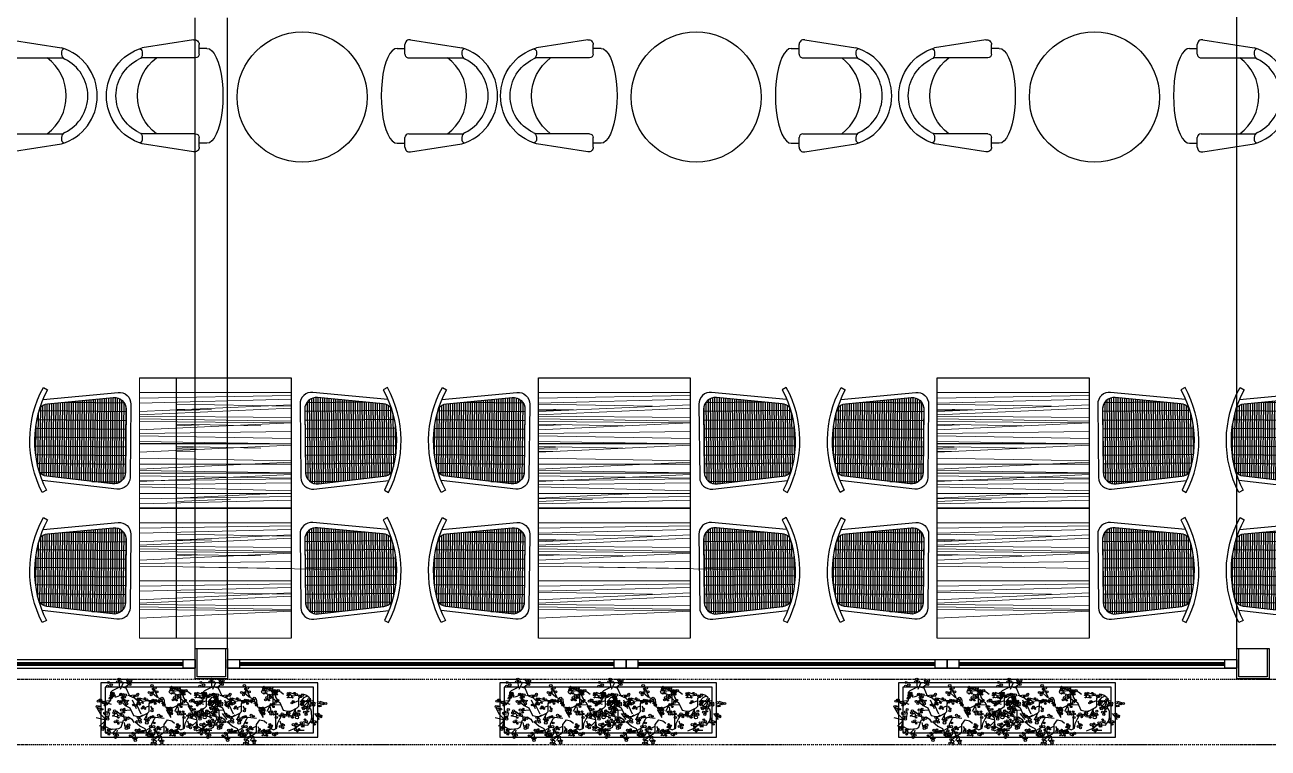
# Model space of a CAD drawing. Header units: millimetres. Extents: x 6517 to 10548, y -1828 to 1073.
# Drawn here: x 7772 to 8345, y -823 to -490 of the extents above; entities that cross this region are included whole.
import ezdxf

# ---------------------------------------------------------------- set-up
doc = ezdxf.new("R2010")
doc.units = ezdxf.units.MM
doc.linetypes.add('BORDER', pattern=[1.75, 0.5, -0.25, 0.5, -0.25, 0, -0.25])
doc.layers.add('AHŞAP İNCE', color=7, linetype='Continuous', lineweight=9, true_color=0x433223)
for name, color, linetype in [('bougainvil', 7, 'Continuous'), ('Fitout_Tip_kesit$0$A_elev 5', 46, 'Continuous'), ('MASA-TR', 165, 'Continuous'), ('S-HOLE', 136, 'Continuous'), ('TEF', 6, 'Continuous')]:
    doc.layers.add(name, color=color, linetype=linetype)
doc.layers.add('TEFRIS', color=9, linetype='Continuous', lineweight=0)
doc.layers.add('TEFRIŞ', color=34, linetype='Continuous', lineweight=20)

# ---------------------------------------------------------------- blocks, each defined once
blk = doc.blocks.new('*X23')
at = {"color": 0}
for p, q in [((20392.29, 15946.88), (20425.21, 15946.88)), ((20392.5, 15921.75), (20392.5, 15947.02)), ((20394.46, 15947.81), (20423.03, 15947.81)), ((20396.25, 15910.63), (20396.25, 15947.88)), ((20400, 15909.73), (20400, 15947.88)), ((20403.75, 15909.16), (20403.75, 15947.88)), ((20407.5, 15908.9), (20407.5, 15947.88)), ((20411.25, 15908.95), (20411.25, 15947.88)), ((20415, 15909.31), (20415, 15947.88)), ((20418.75, 15910), (20418.75, 15947.88)), ((20422.5, 15911.09), (20422.5, 15947.87)), ((20390.31, 15943.12), (20427.19, 15943.12)), ((20390.35, 15942.19), (20427.15, 15942.19)), ((20390.44, 15944.06), (20427.05, 15944.06)), ((20390.45, 15941.25), (20427.05, 15941.25)), ((20390.77, 15945), (20426.72, 15945)), ((20391.34, 15945.94), (20426.15, 15945.94)), ((20426.25, 15933.65), (20426.25, 15945.81)), ((20390.55, 15940.31), (20426.95, 15940.31)), ((20390.64, 15939.38), (20426.85, 15939.38)), ((20390.74, 15938.44), (20426.75, 15938.44)), ((20390.84, 15937.5), (20426.66, 15937.5)), ((20390.94, 15936.56), (20426.56, 15936.56)), ((20391.04, 15935.62), (20426.46, 15935.62)), ((20391.14, 15934.69), (20426.36, 15934.69)), ((20391.24, 15933.75), (20426.26, 15933.75)), ((20391.34, 15932.81), (20426.16, 15932.81)), ((20391.43, 15931.88), (20426.06, 15931.88)), ((20391.53, 15930.94), (20425.96, 15930.94)), ((20391.63, 15930), (20425.87, 15930)), ((20391.73, 15929.06), (20425.77, 15929.06)), ((20391.83, 15928.12), (20425.67, 15928.12)), ((20391.93, 15927.19), (20425.57, 15927.19)), ((20392.03, 15926.25), (20425.47, 15926.25)), ((20392.12, 15925.31), (20425.37, 15925.31)), ((20392.22, 15924.38), (20425.27, 15924.38)), ((20392.32, 15923.44), (20425.18, 15923.44)), ((20392.42, 15922.5), (20425.08, 15922.5)), ((20392.52, 15921.56), (20424.98, 15921.56)), ((20392.62, 15920.62), (20424.88, 15920.62)), ((20392.72, 15919.69), (20424.78, 15919.69)), ((20392.82, 15918.75), (20424.68, 15918.75)), ((20392.91, 15917.81), (20424.58, 15917.81)), ((20393.01, 15916.88), (20424.48, 15916.88)), ((20393.11, 15915.94), (20424.39, 15915.94)), ((20393.21, 15915), (20424.29, 15915)), ((20393.32, 15914.06), (20424.18, 15914.06)), ((20393.57, 15913.12), (20423.93, 15913.12)), ((20394.04, 15912.19), (20423.46, 15912.19)), ((20394.82, 15911.25), (20422.68, 15911.25)), ((20397.43, 15910.31), (20420.07, 15910.31)), ((20402.08, 15909.38), (20415.42, 15909.38))]:
    blk.add_line(p, q, dxfattribs=at)
blk = doc.blocks.new('CHAI1A')
for points in [[(-17.2, -101.45), (-20.57, -69.45, -0.445276), (-15.6, -63.93), (15.73, -63.93, -0.445276), (20.71, -69.45), (17.34, -101.45, -0.003866), (17.33, -101.53)], [(-15.4, -99.45), (-18.35, -71.45, -0.445276), (-13.38, -65.93), (13.51, -65.93, -0.445276), (18.49, -71.45), (15.54, -99.45, -0.201793), (13.67, -102.85)], [(-13.53, -102.85, -0.201793), (-15.4, -99.45)], [(-17.2, -101.53, -0.003866), (-17.2, -101.45)]]:
    blk.add_lwpolyline(points, format="xyb")
at = {"elevation": 91}
blk.add_lwpolyline([(-21.39, -99.55, 0.250487), (21.53, -99.55), (22.47, -101.32, -0.250487), (-22.34, -101.32)], format="xyb", close=True, dxfattribs=at)
at = {"layer": 'MASA-TR'}
blk.add_blockref('*X23', (-20408.68, -16013.81), dxfattribs=at)
blk = doc.blocks.new('BAR-TABU')
at = {"layer": 'TEF', "rotation": 89.26744087798987}
blk.add_blockref('CHAI1A', (-58.69, -27.54), dxfattribs=at)
blk = doc.blocks.new('begonvil')
at = {"layer": 'bougainvil', "color": 106}
blk.add_line((14904.5, 22014.6), (14905.3, 22030.4), dxfattribs=at)
for points in [[(14861.7, 22042.4), (14856.7, 22047.4), (14852.1, 22049.9), (14849, 22057.8), (14844.3, 22059.1), (14840.8, 22058.8), (14834.7, 22056.1), (14832.9, 22054.5), (14832.5, 22046.8), (14828.7, 22042.3), (14824.7, 22043.7), (14821.9, 22046.2)], [(14843, 22057.4), (14846.9, 22064.3)], [(14880.4, 22047.3), (14876.8, 22056.3)], [(14901.1, 22053.3), (14893.5, 22056.5)], [(14826.5, 22045.5), (14832.8, 22042.8)], [(14842.1, 22045.4), (14847.1, 22040.5), (14851.7, 22037.9), (14854.8, 22030.1), (14859.5, 22028.7), (14863, 22029.1), (14869.1, 22031.7), (14870.9, 22033.4), (14871.3, 22041), (14875.1, 22045.5), (14879.1, 22044.1), (14881.9, 22041.6)], [(14848.3, 22040.3), (14844.6, 22049.3)], [(14850.1, 22050.5), (14858.3, 22050.7)], [(14854.4, 22046), (14858, 22036.9)], [(14868.5, 22044.7), (14862.2, 22047.3)], [(14874.3, 22052.5), (14879.3, 22047.5), (14883.9, 22044.9), (14887, 22037.1), (14891.7, 22035.7), (14895.2, 22036.1), (14901.2, 22038.7), (14903.1, 22040.4), (14903.5, 22048), (14907.2, 22052.6), (14911.3, 22051.2), (14914.1, 22048.7)], [(14884.7, 22042.8), (14876.4, 22042.6)], [(14900.1, 22047.9), (14905.1, 22042.9), (14909.7, 22040.3), (14912.8, 22032.5), (14917.5, 22031.1), (14921, 22031.5), (14927, 22034.1), (14928.9, 22035.8), (14929.3, 22043.4), (14933.1, 22047.9), (14937.1, 22046.5), (14939.9, 22044)], [(14907.7, 22042.5), (14903.3, 22053.3)], [(14917.4, 22011.4), (14924.1, 22013.8), (14928.4, 22016.8), (14936.8, 22016.2), (14940, 22019.9), (14941.2, 22023.2), (14941.4, 22029.8), (14940.7, 22032.1), (14934, 22035.8), (14931.6, 22041.1), (14934.6, 22044.2), (14938, 22045.7)], [(14926.5, 22047.1), (14920.2, 22049.8)], [(14825.1, 22027.1), (14817.3, 22029.6)], [(14818.4, 22039.7), (14821.6, 22033.3), (14825.1, 22029.4), (14825.5, 22021), (14829.5, 22018.2), (14832.9, 22017.4), (14839.5, 22017.9), (14841.8, 22018.9), (14844.6, 22026), (14849.6, 22029), (14853, 22026.4), (14854.9, 22023.1)], [(14848.1, 22028.4), (14838.4, 22031)], [(14852.5, 22035.7), (14844.3, 22035.5)], [(14869.1, 22031.8), (14865.3, 22024.9)], [(14892.5, 22026), (14888.3, 22034.5)], [(14899.5, 22037.6), (14896.2, 22031.9)], [(14910.5, 22038.1), (14902.3, 22038)], [(14925.3, 22032.9), (14922.1, 22027.2)], [(14937, 22035.5), (14936.4, 22027)], [(14938, 22037.3), (14943.7, 22037.5)], [(14837.4, 22017.4), (14832.5, 22013)], [(14855.9, 22024.1), (14861, 22019.1), (14865.6, 22016.5), (14868.7, 22008.7), (14873.4, 22007.3), (14876.9, 22007.7), (14882.9, 22010.3), (14884.7, 22012), (14885.1, 22019.6), (14888.9, 22024.1), (14893, 22022.8), (14895.8, 22020.3)], [(14856.1, 22015), (14859.5, 22013.6), (14864.2, 22013.4), (14872.1, 22017.1), (14872.8, 22020.6), (14876.1, 22026.3), (14877.3, 22027.4)], [(14877.3, 22027.4), (14885.5, 22025.8)], [(14896.2, 22016.4), (14901.9, 22013.2), (14905.5, 22014.8), (14906.3, 22019.4), (14908.9, 22024), (14910.8, 22026.9), (14914.4, 22028.4), (14918.5, 22027), (14921.4, 22026.3)], [(14909, 22021.8), (14910.5, 22015.8)], [(14931.8, 22016.9), (14923.6, 22016.7)], [(14837.5, 22016.1), (14836.1, 22010.9)], [(14866.4, 22014.3), (14858.1, 22014.2)], [(14880.1, 22005.1), (14875.8, 22015.9)], [(14881.2, 22009.2), (14877.9, 22003.4)], [(14932.8, 22010.9), (14923, 22011.4)]]:
    blk.add_lwpolyline(points, dxfattribs=at)
at = {"layer": 'bougainvil', "color": 232}
for points in [[(14842.5, 22058.9), (14842.1, 22065.2)], [(14848.2, 22059.2), (14852.6, 22062.5)], [(14821.2, 22045.7), (14831.2, 22046.4)], [(14837.9, 22049.1), (14835.8, 22053.4)], [(14873.8, 22044.4), (14863.8, 22043.7)], [(14884.9, 22043.7), (14881.3, 22042.1)], [(14886.2, 22045.4), (14886.5, 22040.1)], [(14907.4, 22053), (14895.4, 22052.2)], [(14903.7, 22046.2), (14895.7, 22043.1)], [(14905.8, 22046.1), (14908.4, 22041.1)], [(14931.8, 22046.8), (14921.8, 22046.2)], [(14940.6, 22043.3), (14936.8, 22034)], [(14862.7, 22031), (14859, 22040)], [(14864, 22030), (14859.6, 22026.7)], [(14870.7, 22038.8), (14864.1, 22036.2)], [(14872.5, 22038.7), (14874.6, 22034.5)], [(14892, 22027.8), (14891.3, 22036.7)], [(14895.2, 22036.1), (14891.5, 22033.4)], [(14921, 22031.5), (14917.3, 22028.7)], [(14928.7, 22041.2), (14922.1, 22038.6)], [(14925, 22032.4), (14925.4, 22026)], [(14939.8, 22040.7), (14933.6, 22035.2)], [(14950.2, 22039.7), (14955.1, 22037.7)], [(14951.2, 22037.8), (14951, 22033.9)], [(14825.2, 22025.5), (14820.2, 22021.2)], [(14825.2, 22024.2), (14823.8, 22019.1)], [(14832.9, 22017.4), (14828.6, 22016)], [(14843.3, 22024.1), (14836.2, 22023.8)], [(14845, 22023.4), (14845.6, 22018.7)], [(14876.1, 22026.9), (14871.4, 22026.5)], [(14884.5, 22017.4), (14877.9, 22014.8)], [(14886.3, 22017.3), (14888.4, 22013.1)], [(14931.9, 22020.2), (14936.8, 22018.2)], [(14932.9, 22018.3), (14932.7, 22014.4)], [(14854, 22009.8), (14850.4, 22008.2)], [(14857.8, 22013.7), (14854.1, 22010.4)], [(14855.3, 22011.5), (14855.6, 22006.2)], [(14870.8, 22015.4), (14867, 22010.3)], [(14869, 22012.3), (14871.7, 22008.7)], [(14877.9, 22007.2), (14873.5, 22003.9)], [(14881.6, 22007.9), (14881.9, 22002.6)], [(14899.6, 22013.9), (14892.4, 22012.5)], [(14904.3, 22010), (14894.2, 22009.4)]]:
    blk.add_lwpolyline(points, dxfattribs=at)
at = {"layer": 'bougainvil', "color": 222}
for points in [[(14838.8, 22049.7), (14846.7, 22052.8)], [(14829, 22032.7), (14825.1, 22032.4)], [(14830.8, 22033.9), (14829.3, 22028.7)], [(14843.2, 22030.3), (14838.1, 22034.9)], [(14867.8, 22029.3), (14868.1, 22024)], [(14899.9, 22036.4), (14900.3, 22031.1)], [(14930.5, 22041.1), (14932.6, 22036.9)], [(14941.2, 22023.2), (14942.1, 22018.7)], [(14944.2, 22027.5), (14948.7, 22021.1)], [(14945.7, 22027.4), (14951.7, 22025)]]:
    blk.add_lwpolyline(points, dxfattribs=at)
at = {"layer": 'bougainvil', "color": 7}
blk.add_lwpolyline([(14899, 22010.3), (14892.7, 22013)], dxfattribs=at)
at = {"layer": 'bougainvil', "color": 222}
for centre, radius in [((14842.2, 22067.2), 1.36), ((14850.6, 22066.3), 0.986), ((14852.9, 22061.4), 0.986), ((14853.9, 22065.2), 0.986), ((14820.7, 22041), 0.623), ((14840.4, 22045.1), 0.986), ((14842, 22042.8), 0.986), ((14843.1, 22044.8), 0.986), ((14843.4, 22051.8), 1.28), ((14843.3, 22052), 0.74), ((14844.3, 22048.5), 0.748), ((14845.4, 22046.4), 1.08), ((14845.4, 22050), 1.08), ((14845.8, 22045.5), 0.748), ((14846.4, 22049.3), 1.23), ((14847.6, 22051.1), 1.2), ((14847.5, 22045.5), 0.748), ((14872.4, 22043.1), 1.07), ((14873.4, 22042.3), 0.636), ((14875.1, 22043.9), 0.997), ((14875.3, 22043.3), 1.14), ((14878.2, 22044.1), 0.822), ((14881.4, 22043.9), 0.822), ((14918.1, 22047.4), 0.748), ((14923.2, 22040.9), 0.899), ((14933, 22040.4), 0.997), ((14820.5, 22038.1), 1.07), ((14823.6, 22038), 0.748), ((14828.1, 22030.2), 0.822), ((14828.7, 22027.8), 1.14), ((14829.2, 22035), 1.14), ((14830.9, 22037.3), 1.07), ((14835.1, 22033.8), 0.898), ((14836.1, 22035.6), 1.06), ((14837.3, 22031.3), 1.81), ((14837.2, 22033.9), 1.17), ((14874.5, 22028.2), 0.822), ((14880.3, 22029), 1.14), ((14890.4, 22031.1), 0.822), ((14893, 22030.1), 1.14), ((14893.2, 22030.2), 0.822), ((14898.8, 22031.5), 0.822), ((14900.2, 22029.4), 1.14), ((14901.5, 22031.5), 0.822), ((14901.8, 22031.2), 0.822), ((14903, 22028.8), 0.822), ((14905, 22031.3), 0.822), ((14906.2, 22028.9), 0.822), ((14911.6, 22028.8), 1.14), ((14921.9, 22039.2), 0.836), ((14924, 22040.6), 0.617), ((14925.8, 22028.4), 1.08), ((14928.2, 22027.6), 1.18), ((14928.7, 22030.6), 0.986), ((14931.8, 22037.3), 1.28), ((14932.1, 22037.9), 1.21), ((14933.2, 22039.5), 1.28), ((14932.8, 22040.3), 0.846), ((14934.5, 22040.2), 0.763), ((14936.8, 22040.4), 0.763), ((14867.9, 22022.1), 1.36), ((14867.9, 22024.6), 1.18), ((14869.4, 22024.6), 0.986), ((14870.7, 22026.6), 0.986), ((14875.4, 22021.5), 0.822), ((14877.5, 22015.3), 1.23), ((14879, 22016.6), 1), ((14879, 22017.1), 0.899), ((14882.7, 22027.9), 0.822), ((14905.6, 22025.5), 1.14), ((14909.2, 22027.1), 0.822), ((14921.7, 22024.8), 0.986), ((14922.8, 22026.8), 0.986), ((14924.4, 22027.6), 1.18), ((14926.4, 22024.6), 1.63), ((14929.1, 22027), 0.568), ((14941.2, 22018.8), 0.822), ((14943.5, 22019.3), 1.14), ((14943.7, 22016.7), 0.822), ((14945.7, 22018.8), 0.822), ((14948, 22026.9), 0.822), ((14949.4, 22024.8), 1.14), ((14950.4, 22023.7), 0.986), ((14829.1, 22012.4), 0.822), ((14834.7, 22012.3), 0.986), ((14835.5, 22009.4), 1.36), ((14837.7, 22011.2), 0.986), ((14873.2, 22005), 0.986), ((14874.9, 22002.8), 1.36), ((14875.4, 22014.5), 0.748), ((14880.5, 22003.1), 0.822), ((14883.1, 22003.1), 0.822), ((14872.2, 22001.2), 0.986), ((14875.5, 22000.1), 0.986), ((14881.9, 22001), 1.14)]:
    blk.add_circle(centre, radius, dxfattribs=at)
at = {"layer": 'bougainvil', "color": 232}
for centre, radius in [((14830.3, 22060.9), 0.986), ((14831.3, 22064.7), 0.986), ((14833.8, 22061.9), 1.36), ((14840.6, 22064.7), 0.986), ((14843.8, 22064.7), 0.986), ((14851.2, 22063.6), 1.36), ((14875, 22059.1), 1.28), ((14875.9, 22055.8), 0.748), ((14876.9, 22053.6), 1.08), ((14878, 22056.6), 1.23), ((14893.9, 22052), 1.81), ((14894.1, 22053.8), 1.08), ((14894.6, 22056.2), 1.27), ((14896.5, 22054.7), 1.4), ((14899.5, 22055.8), 0.763), ((14901.8, 22053.9), 1.21), ((14902.1, 22055.2), 1.28), ((14818.8, 22040.9), 1.03), ((14819.9, 22046.3), 0.997), ((14821.6, 22047.8), 0.636), ((14822.6, 22047), 1.07), ((14825.9, 22045), 1.01), ((14826.7, 22041.8), 0.882), ((14827.1, 22043.5), 0.748), ((14832.4, 22048.6), 1.03), ((14833.3, 22051.1), 0.899), ((14834.2, 22049.3), 0.623), ((14836.3, 22051.1), 0.986), ((14847.8, 22044.2), 1.51), ((14848.6, 22042.2), 0.974), ((14850.2, 22045.3), 0.394), ((14855.1, 22040.7), 0.748), ((14856.6, 22049.2), 0.822), ((14859.5, 22050), 1.14), ((14859.3, 22041.3), 0.822), ((14860.2, 22051.4), 0.986), ((14860.1, 22045), 0.748), ((14860.2, 22042.9), 0.822), ((14860.5, 22046.7), 0.882), ((14860.3, 22042.5), 0.394), ((14861.6, 22041), 0.822), ((14862.6, 22043.6), 1.51), ((14864.9, 22042.3), 0.623), ((14867.2, 22046.8), 0.636), ((14869.1, 22045.2), 1.01), ((14871.9, 22052.4), 0.986), ((14873.6, 22050.1), 0.986), ((14874.7, 22052), 0.986), ((14877.3, 22041), 0.822), ((14879.8, 22052.7), 0.898), ((14884.3, 22046), 1.14), ((14884.8, 22041), 0.822), ((14894.2, 22050.2), 0.568), ((14895.6, 22043.9), 1), ((14896.7, 22050.4), 0.748), ((14897, 22045.9), 1.08), ((14899, 22048.4), 0.986), ((14899.1, 22043.1), 0.617), ((14900.7, 22046.1), 0.986), ((14901.8, 22048.1), 0.986), ((14903, 22051.8), 0.748), ((14904.1, 22049.7), 1.08), ((14905.8, 22041), 1.01), ((14906.9, 22048.8), 0.898), ((14906.9, 22050.5), 0.763), ((14908, 22042.8), 0.846), ((14908.9, 22052.3), 1.2), ((14918.5, 22049.2), 0.882), ((14918.2, 22044.9), 0.394), ((14919.8, 22048.1), 0.974), ((14920.6, 22046.1), 1.51), ((14922.9, 22044.7), 0.623), ((14925.2, 22049.2), 0.636), ((14927.1, 22047.6), 1.01), ((14930.4, 22045.6), 1.07), ((14931.3, 22044.8), 0.636), ((14933.1, 22046.3), 0.997), ((14939.5, 22041.6), 1.21), ((14825.8, 22034), 0.822), ((14834.2, 22030.9), 0.473), ((14839.4, 22028.8), 0.748), ((14843.1, 22036.2), 1.14), ((14842.6, 22032.8), 0.636), ((14843.9, 22030.6), 1.01), ((14845.2, 22033.9), 0.822), ((14846.4, 22028), 1.28), ((14846, 22037.1), 0.822), ((14857.4, 22040), 0.899), ((14864, 22036.8), 0.836), ((14865.2, 22038.5), 0.899), ((14866.9, 22036.2), 0.514), ((14873.7, 22033.9), 1.01), ((14874.3, 22035.9), 0.705), ((14886.2, 22039), 1.14), ((14889.2, 22035.8), 0.822), ((14890.4, 22033.4), 0.822), ((14891.3, 22034.2), 0.822), ((14892.7, 22032.4), 1.14), ((14892.4, 22035.9), 0.822), ((14893.6, 22033.5), 0.822), ((14901.1, 22038.7), 1.14), ((14903.2, 22036.4), 0.822), ((14904, 22039.5), 0.822), ((14917.1, 22029.6), 0.822), ((14917.9, 22028.8), 1.36), ((14932.7, 22033.9), 0.748), ((14933.4, 22033), 1.06), ((14934.4, 22029.3), 1.08), ((14935.2, 22033.9), 1.17), ((14937.8, 22033.7), 1.81), ((14937.9, 22030), 0.617), ((14940.5, 22035.5), 0.748), ((14942.1, 22039.6), 1.21), ((14942, 22037.8), 0.846), ((14943.8, 22036.2), 1.21), ((14944.2, 22038), 1.06), ((14948.8, 22038.3), 1.14), ((14949.5, 22034.8), 0.822), ((14953.5, 22036.6), 0.822), ((14956, 22037), 1.14), ((14822.6, 22020), 0.822), ((14823.2, 22017.6), 1.14), ((14825.1, 22019.2), 0.822), ((14828.6, 22016.9), 0.822), ((14836.1, 22024.6), 1), ((14838, 22025.6), 0.899), ((14839.2, 22022.7), 0.617), ((14847.1, 22017.6), 1.21), ((14846.8, 22025.7), 0.636), ((14847.9, 22020), 0.846), ((14849, 22027.5), 1.2), ((14849, 22018), 1.06), ((14849.6, 22020.6), 1.21), ((14858.3, 22024), 0.986), ((14859.3, 22027.8), 0.986), ((14859.9, 22015.7), 0.822), ((14861, 22025.6), 1.36), ((14861.6, 22022.9), 0.986), ((14871.6, 22017.9), 1.14), ((14872.4, 22027.7), 0.822), ((14874.5, 22017.8), 1.28), ((14898, 22016.6), 0.822), ((14898.6, 22018.8), 0.822), ((14899.1, 22016.3), 1.36), ((14900.4, 22017.4), 0.822), ((14909.1, 22016.3), 0.986), ((14911.3, 22018.2), 0.822), ((14912.3, 22017.3), 0.986), ((14913.2, 22025.7), 0.822), ((14915.2, 22027.2), 0.986), ((14918.5, 22026.1), 0.986), ((14922.4, 22017.4), 1.14), ((14930.5, 22018.8), 1.14), ((14934.2, 22021.9), 0.822), ((14935.6, 22019.9), 1.14), ((14935.6, 22027.1), 1), ((14826.8, 22014.2), 0.822), ((14829.3, 22014.7), 1.14), ((14850.5, 22010), 0.822), ((14853.5, 22012.1), 1.14), ((14853.9, 22007.1), 0.822), ((14855.3, 22005.1), 1.14), ((14856.9, 22014.9), 1.14), ((14856.6, 22007.2), 0.822), ((14863.5, 22012.5), 0.822), ((14867.3, 22009.8), 0.822), ((14869.1, 22009.4), 1.36), ((14870.9, 22013.8), 0.986), ((14871.5, 22011.1), 0.986), ((14873.1, 22008.8), 0.986), ((14874.2, 22010.7), 0.986), ((14876.5, 22012.3), 1.08), ((14879.3, 22011.4), 0.898), ((14880.8, 22014.8), 0.514), ((14887.5, 22012.6), 1.01), ((14888.1, 22014.5), 0.705), ((14890.6, 22010.7), 0.748), ((14890.9, 22012.4), 0.882), ((14890.7, 22008.2), 0.394), ((14892.4, 22013.5), 0.822), ((14895.3, 22007.9), 0.623), ((14897.2, 22011.8), 0.822), ((14898.1, 22011.2), 1.21), ((14902, 22008.7), 1.28), ((14903.1, 22007.8), 0.763), ((14905.2, 22009.6), 1.2), ((14911.5, 22014.6), 0.986), ((14924.2, 22012.5), 1.03), ((14926, 22010.7), 0.899), ((14927.7, 22012.5), 0.748), ((14931.2, 22015.2), 0.822)]:
    blk.add_circle(centre, radius, dxfattribs=at)
at = {"layer": 'bougainvil', "color": 7}
for centre, radius in [((14834.6, 22053.5), 0.986), ((14835.4, 22053.3), 1.21), ((14905.1, 22052.6), 1.23), ((14827.8, 22043.4), 0.636), ((14833.5, 22051.5), 0.986), ((14834.7, 22050.9), 0.846), ((14861.8, 22045.7), 0.974), ((14905.7, 22051.4), 1.28), ((14859, 22012.6), 0.822), ((14860.1, 22012.7), 0.822), ((14872.3, 22008.8), 0.986), ((14892.2, 22011.3), 0.974), ((14893, 22009.3), 1.51), ((14893.9, 22011.7), 0.822), ((14897.7, 22012.4), 0.636)]:
    blk.add_circle(centre, radius, dxfattribs=at)
at = {"layer": 'bougainvil', "color": 106}
for centre in [(14925.3, 22018.3), (14924.5, 22015.1)]:
    blk.add_circle(centre, 0.822, dxfattribs=at)
blk = doc.blocks.new('DFJK')
at = {"color": 22}
for p, q in [((916.55, 2852.5), (920.28, 2876.16)), ((922.03, 2876.16), (923.14, 2876.16)), ((924.89, 2851.66), (924.89, 2876.82)), ((959.89, 2851.66), (959.89, 2876.82)), ((961.64, 2876.16), (962.75, 2876.16)), ((968.23, 2852.5), (964.5, 2876.16)), ((923.14, 2849.91), (918.77, 2849.91)), ((920.52, 2846.34), (920.52, 2849.91)), ((966.02, 2849.91), (961.64, 2849.91)), ((964.27, 2846.34), (964.27, 2849.91))]:
    blk.add_line(p, q, dxfattribs=at)
blk.add_lwpolyline([(920.52, 2846.34), (920.79, 2845.19), (921.59, 2844.06), (922.9, 2843), (924.7, 2842.01), (926.93, 2841.13), (929.54, 2840.38), (932.46, 2839.77), (935.63, 2839.33), (938.97, 2839.06), (942.39, 2838.97), (945.82, 2839.06), (949.15, 2839.33), (952.32, 2839.77), (955.25, 2840.38), (957.86, 2841.13), (960.09, 2842.01), (961.88, 2843), (963.2, 2844.06), (964, 2845.19), (964.27, 2846.34)], dxfattribs=at)
for centre, radius, start, end in [((942.39, 2869.6), 23.07, 16.53027, 163.46973), ((942.39, 2869.6), 18.69, 25.57811, 154.42189), ((922.03, 2877.41), 1.25, 158.99816, 270), ((923.14, 2878.81), 2.65, 270, 334.42189), ((942.39, 2856.47), 21.88, 36.8699, 143.1301), ((961.64, 2878.81), 2.65, 205.57811, 270), ((962.75, 2877.41), 1.25, 270, 21.00184), ((918.77, 2852.15), 2.24, 171.04113, 270), ((923.14, 2851.66), 1.75, 270, 0), ((961.64, 2851.66), 1.75, 180, 270), ((966.02, 2852.15), 2.24, 270, 8.95887)]:
    blk.add_arc(centre, radius, start, end, dxfattribs=at)

msp = doc.modelspace()

# ---------------------------------------------------------------- linework, layer by layer
for p, q in [((7850.06, -777.55), (7850.06, -486.69)), ((7865.06, -777.55), (7865.06, -486.69)), ((8330.56, -777.55), (8330.56, -485.69)), ((7711.34, -782.53), (7844.58, -782.53)), ((7870.54, -782.53), (8043.43, -782.53)), ((8054.39, -782.53), (8191.47, -782.53)), ((8197.01, -782.53), (8330.56, -782.53)), ((7705.9, -786.53), (7850.06, -786.53)), ((7865.11, -786.53), (8048.91, -786.53)), ((8048.96, -786.53), (8196.96, -786.53)), ((8197.01, -786.53), (8330.56, -786.53))]:
    msp.add_line(p, q)
at = {"color": 4}
for p, q in [((7711.34, -783.92), (7844.58, -783.92)), ((7711.34, -784.53), (7844.58, -784.53)), ((7711.37, -785.09), (7844.56, -785.09)), ((7711.37, -785.09), (7844.56, -785.09)), ((7870.54, -783.92), (8043.43, -783.92)), ((7870.54, -784.53), (8043.43, -784.53)), ((7870.57, -785.09), (8043.41, -785.09)), ((7885.02, -785.09), (8043.41, -785.09)), ((8054.39, -783.92), (8191.47, -783.92)), ((8054.39, -784.53), (8191.47, -784.53)), ((8054.42, -785.09), (8191.46, -785.09)), ((8068.87, -785.09), (8191.46, -785.09)), ((8202.47, -785.09), (8325.06, -785.09)), ((8202.49, -783.92), (8325.08, -783.92)), ((8202.49, -784.53), (8325.08, -784.53))]:
    msp.add_line(p, q, dxfattribs=at)
at = {"color": 0, "linetype": 'BORDER'}
for p, q in [((7570, -791.67), (9421.56, -791.67)), ((7570, -821.67), (9421.56, -821.67))]:
    msp.add_line(p, q, dxfattribs=at)
at = {"color": 0}
for points in [[(7850.06, -791.5), (7850.06, -777.55), (7865.06, -777.55), (7865.06, -791.5)], [(7850.06, -791.5), (7850.06, -777.55), (7865.06, -777.55), (7865.06, -791.5)], [(7851.06, -790.5), (7851.06, -777.55), (7864.06, -777.55), (7864.06, -790.5)], [(7851.06, -790.5), (7851.06, -777.55), (7864.06, -777.55), (7864.06, -790.5)], [(8330.56, -791.5), (8330.56, -777.55), (8345.56, -777.55), (8345.56, -791.5)], [(8330.56, -791.5), (8330.56, -777.55), (8345.56, -777.55), (8345.56, -791.5)], [(8331.56, -790.5), (8331.56, -777.55), (8344.56, -777.55), (8344.56, -790.5)], [(8331.56, -790.5), (8331.56, -777.55), (8344.56, -777.55), (8344.56, -790.5)]]:
    msp.add_lwpolyline(points, close=True, dxfattribs=at)
for points in [[(7844.58, -782.53), (7850.06, -782.53), (7850.06, -786.53), (7844.58, -786.53)], [(7865.06, -782.53), (7870.54, -782.53), (7870.54, -786.53), (7865.06, -786.53)], [(7865.06, -782.53), (7870.54, -782.53), (7870.54, -786.53), (7865.06, -786.53)], [(8043.43, -782.53), (8048.91, -782.53), (8048.91, -786.53), (8043.43, -786.53)], [(8048.91, -782.53), (8054.39, -782.53), (8054.39, -786.53), (8048.91, -786.53)], [(8048.91, -782.53), (8054.39, -782.53), (8054.39, -786.53), (8048.91, -786.53)], [(8191.47, -782.53), (8196.96, -782.53), (8196.96, -786.53), (8191.47, -786.53)], [(8196.96, -782.53), (8202.44, -782.53), (8202.44, -786.53), (8196.96, -786.53)], [(8196.96, -782.53), (8202.44, -782.53), (8202.44, -786.53), (8196.96, -786.53)], [(8325.08, -782.53), (8330.56, -782.53), (8330.56, -786.53), (8325.08, -786.53)]]:
    msp.add_lwpolyline(points, close=True)
at = {"layer": 'AHŞAP İNCE'}
for p, q in [((7824.47, -659.51), (7894.47, -659.51)), ((8008.46, -659.51), (8078.46, -659.51)), ((8192.45, -659.51), (8262.45, -659.51)), ((7824.47, -662), (7894.47, -660.87)), ((7824.47, -664.34), (7894.47, -662.56)), ((7824.47, -668.27), (7894.47, -665.1)), ((7841.52, -664.79), (7894.19, -665.71)), ((8008.46, -662), (8078.46, -660.87)), ((8008.46, -664.34), (8078.46, -662.56)), ((8008.46, -664.79), (8061.13, -665.71)), ((8008.46, -668.27), (8078.46, -665.1)), ((8192.45, -662), (8262.45, -660.87)), ((8192.45, -664.34), (8262.45, -662.56)), ((8192.45, -664.79), (8245.12, -665.71)), ((8192.45, -668.27), (8262.45, -665.1)), ((7824.47, -669.78), (7894.47, -666.61)), ((7824.47, -670.36), (7894.47, -670.96)), ((7841.52, -667.2), (7857.72, -667.48)), ((7841.52, -667.9), (7851.99, -667.39)), ((8008.46, -669.78), (8078.46, -666.61)), ((8008.46, -667.2), (8024.66, -667.48)), ((8008.46, -667.9), (8018.93, -667.39)), ((8008.46, -670.36), (8078.46, -670.96)), ((8192.45, -669.78), (8262.45, -666.61)), ((8192.45, -667.2), (8208.65, -667.48)), ((8192.45, -667.9), (8202.92, -667.39)), ((8192.45, -670.36), (8262.45, -670.96)), ((7824.47, -671.54), (7894.47, -672.7)), ((7824.47, -672.77), (7894.47, -673.37)), ((7824.47, -676.68), (7894.47, -673.51)), ((7841.52, -674.11), (7880.49, -674.78)), ((7841.52, -674.8), (7851.99, -674.29)), ((8008.46, -671.54), (8078.46, -672.7)), ((8008.46, -672.77), (8078.46, -673.37)), ((8008.46, -676.68), (8078.46, -673.51)), ((8008.46, -674.11), (8047.43, -674.78)), ((8008.46, -674.8), (8018.93, -674.29)), ((8192.45, -671.54), (8262.45, -672.7)), ((8192.45, -672.77), (8262.45, -673.37)), ((8192.45, -676.68), (8262.45, -673.51)), ((8192.45, -674.11), (8231.42, -674.78)), ((8192.45, -674.8), (8202.92, -674.29)), ((7824.47, -678.28), (7894.47, -677.38)), ((7824.47, -679.5), (7894.47, -680.62)), ((7824.47, -681.97), (7894.47, -683.1)), ((8008.46, -678.28), (8078.46, -677.38)), ((8008.46, -679.5), (8078.46, -680.62)), ((8008.46, -681.97), (8078.46, -683.1)), ((8192.45, -678.28), (8262.45, -677.38)), ((8192.45, -679.5), (8262.45, -680.62)), ((8192.45, -681.97), (8262.45, -683.1)), ((7824.47, -682.98), (7879.85, -682.98)), ((7824.47, -683.17), (7894.47, -683.17)), ((7824.47, -686.96), (7894.47, -683.79)), ((7841.52, -684.38), (7880.49, -685.06)), ((7841.52, -685.07), (7851.99, -684.56)), ((7841.52, -685.63), (7850.52, -685.39)), ((7841.52, -686.67), (7849.8, -686.55)), ((8008.46, -682.98), (8063.84, -682.98)), ((8008.46, -683.17), (8078.46, -683.17)), ((8008.46, -686.96), (8078.46, -683.79)), ((8008.46, -684.38), (8047.43, -685.06)), ((8008.46, -685.07), (8018.93, -684.56)), ((8008.46, -685.63), (8017.45, -685.39)), ((8008.46, -686.67), (8016.74, -686.55)), ((8192.45, -682.98), (8247.82, -682.98)), ((8192.45, -683.17), (8262.45, -683.17)), ((8192.45, -686.96), (8262.45, -683.79)), ((8192.45, -684.38), (8231.42, -685.06)), ((8192.45, -685.07), (8202.92, -684.56)), ((8192.45, -685.63), (8201.44, -685.39)), ((8192.45, -686.67), (8200.72, -686.55)), ((7824.47, -689.77), (7894.47, -690.9)), ((7824.47, -694.76), (7894.47, -691.59)), ((7824.47, -692.56), (7894.47, -692.56)), ((8008.46, -689.77), (8078.46, -690.9)), ((8008.46, -694.76), (8078.46, -691.59)), ((8008.46, -692.56), (8078.46, -692.56)), ((8192.45, -689.77), (8262.45, -690.9)), ((8192.45, -694.76), (8262.45, -691.59)), ((8192.45, -692.56), (8262.45, -692.56)), ((7824.47, -695.42), (7894.47, -696.54)), ((7824.47, -696.62), (7894.47, -696.62)), ((7824.47, -700.41), (7894.47, -697.23)), ((7824.47, -697.83), (7894.47, -698.95)), ((7824.47, -700.12), (7894.47, -699.22)), ((8008.46, -695.42), (8078.46, -696.54)), ((8008.46, -696.62), (8078.46, -696.62)), ((8008.46, -700.41), (8078.46, -697.23)), ((8008.46, -697.83), (8078.46, -698.95)), ((8008.46, -700.12), (8078.46, -699.22)), ((8192.45, -695.42), (8262.45, -696.54)), ((8192.45, -696.62), (8262.45, -696.62)), ((8192.45, -700.41), (8262.45, -697.23)), ((8192.45, -697.83), (8262.45, -698.95)), ((8192.45, -700.12), (8262.45, -699.22)), ((7824.47, -702), (7894.47, -701.1)), ((7824.47, -702.94), (7894.47, -704.73)), ((8008.46, -702), (8078.46, -701.1)), ((8008.46, -702.94), (8078.46, -704.73)), ((8192.45, -702), (8262.45, -701.1)), ((8192.45, -702.94), (8262.45, -704.73)), ((7824.47, -706.01), (7894.47, -706.01)), ((7824.47, -708.51), (7894.47, -707.37)), ((7824.47, -710.84), (7894.47, -709.07)), ((7841.52, -708.21), (7886.47, -706.01)), ((7841.52, -709.78), (7866.39, -708.56)), ((8008.46, -706.01), (8078.46, -706.01)), ((8008.46, -708.21), (8053.4, -706.01)), ((8008.46, -708.51), (8078.46, -707.37)), ((8008.46, -709.78), (8033.33, -708.56)), ((8008.46, -710.84), (8078.46, -709.07)), ((8192.45, -706.01), (8262.45, -706.01)), ((8192.45, -708.21), (8237.39, -706.01)), ((8192.45, -708.51), (8262.45, -707.37)), ((8192.45, -709.78), (8217.32, -708.56)), ((8192.45, -710.84), (8262.45, -709.07)), ((7824.47, -719.51), (7894.47, -719.51)), ((7824.47, -722), (7894.47, -720.87)), ((7824.47, -724.34), (7894.47, -722.56)), ((8008.46, -719.51), (8078.46, -719.51)), ((8008.46, -722), (8078.46, -720.87)), ((8008.46, -724.34), (8078.46, -722.56)), ((8192.45, -719.51), (8262.45, -719.51)), ((8192.45, -722), (8262.45, -720.87)), ((8192.45, -724.34), (8262.45, -722.56)), ((7824.47, -728.27), (7894.47, -725.1)), ((7824.47, -729.78), (7894.47, -726.61)), ((7841.52, -724.79), (7894.19, -725.71)), ((7841.52, -727.2), (7857.72, -727.48)), ((7841.52, -727.9), (7851.99, -727.39)), ((8008.46, -724.79), (8061.13, -725.71)), ((8008.46, -728.27), (8078.46, -725.1)), ((8008.46, -729.78), (8078.46, -726.61)), ((8008.46, -727.2), (8024.66, -727.48)), ((8008.46, -727.9), (8018.93, -727.39)), ((8192.45, -724.79), (8245.12, -725.71)), ((8192.45, -728.27), (8262.45, -725.1)), ((8192.45, -729.78), (8262.45, -726.61)), ((8192.45, -727.2), (8208.65, -727.48)), ((8192.45, -727.9), (8202.92, -727.39)), ((7824.47, -730.36), (7894.47, -730.96)), ((7824.47, -731.54), (7894.47, -732.7)), ((7824.47, -732.77), (7894.47, -733.37)), ((7824.47, -736.68), (7894.47, -733.51)), ((8008.46, -730.36), (8078.46, -730.96)), ((8008.46, -731.54), (8078.46, -732.7)), ((8008.46, -732.77), (8078.46, -733.37)), ((8008.46, -736.68), (8078.46, -733.51)), ((8192.45, -730.36), (8262.45, -730.96)), ((8192.45, -731.54), (8262.45, -732.7)), ((8192.45, -732.77), (8262.45, -733.37)), ((8192.45, -736.68), (8262.45, -733.51)), ((7824.47, -738.28), (7894.47, -737.38)), ((7824.47, -739.5), (7894.47, -740.62)), ((7841.52, -734.11), (7880.49, -734.78)), ((7841.52, -734.8), (7851.99, -734.29)), ((8008.46, -734.11), (8047.43, -734.78)), ((8008.46, -734.8), (8018.93, -734.29)), ((8008.46, -738.28), (8078.46, -737.38)), ((8008.46, -739.5), (8078.46, -740.62)), ((8192.45, -734.11), (8231.42, -734.78)), ((8192.45, -734.8), (8202.92, -734.29)), ((8192.45, -738.28), (8262.45, -737.38)), ((8192.45, -739.5), (8262.45, -740.62)), ((7852.31, -740.05), (7922.31, -741.17)), ((8036.3, -740.05), (8106.3, -741.17)), ((7824.47, -746.27), (7894.47, -746.27)), ((7824.47, -748.77), (7894.47, -747.63)), ((7824.47, -751.11), (7894.47, -749.33)), ((8008.46, -746.27), (8078.46, -746.27)), ((8008.46, -748.77), (8078.46, -747.63)), ((8008.46, -751.11), (8078.46, -749.33)), ((8192.45, -746.27), (8262.45, -746.27)), ((8192.45, -748.77), (8262.45, -747.63)), ((8192.45, -751.11), (8262.45, -749.33)), ((7824.47, -755.04), (7894.47, -751.87)), ((7824.47, -756.54), (7894.47, -753.37)), ((7841.52, -751.56), (7894.19, -752.47)), ((8008.46, -751.56), (8061.13, -752.47)), ((8008.46, -755.04), (8078.46, -751.87)), ((8008.46, -756.54), (8078.46, -753.37)), ((8192.45, -751.56), (8245.12, -752.47)), ((8192.45, -755.04), (8262.45, -751.87)), ((8192.45, -756.54), (8262.45, -753.37)), ((7824.47, -757.12), (7894.47, -757.73)), ((7824.47, -758.3), (7894.47, -759.47)), ((7824.47, -759.53), (7894.47, -760.14)), ((7824.47, -763.45), (7894.47, -760.28)), ((8008.46, -757.12), (8078.46, -757.73)), ((8008.46, -758.3), (8078.46, -759.47)), ((8008.46, -759.53), (8078.46, -760.14)), ((8008.46, -763.45), (8078.46, -760.28)), ((8192.45, -757.12), (8262.45, -757.73)), ((8192.45, -758.3), (8262.45, -759.47)), ((8192.45, -759.53), (8262.45, -760.14)), ((8192.45, -763.45), (8262.45, -760.28))]:
    msp.add_line(p, q, dxfattribs=at)
at = {"layer": 'Fitout_Tip_kesit$0$A_elev 5'}
for points in [[(7906.66, -818.36), (7906.66, -793.36), (7806.66, -793.36), (7806.66, -818.36)], [(7904.66, -816.36), (7904.66, -795.36), (7808.66, -795.36), (7808.66, -816.36)], [(8090.64, -818.36), (8090.64, -793.36), (7990.64, -793.36), (7990.64, -818.36)], [(8088.64, -816.36), (8088.64, -795.36), (7992.64, -795.36), (7992.64, -816.36)], [(8274.63, -818.36), (8274.63, -793.36), (8174.63, -793.36), (8174.63, -818.36)], [(8272.63, -816.36), (8272.63, -795.36), (8176.63, -795.36), (8176.63, -816.36)]]:
    msp.add_lwpolyline(points, close=True, dxfattribs=at)
at = {"layer": 'S-HOLE', "color": 45}
for p, q in [((7824.47, -652.73), (7894.47, -652.73)), ((7841.52, -712.73), (7841.52, -652.73)), ((7894.47, -652.73), (7894.47, -712.73)), ((8008.46, -712.73), (8008.46, -652.73)), ((8008.46, -652.73), (8078.46, -652.73)), ((8078.46, -652.73), (8078.46, -712.73)), ((8192.45, -712.73), (8192.45, -652.73)), ((8192.45, -652.73), (8262.45, -652.73)), ((8262.45, -652.73), (8262.45, -712.73)), ((7824.47, -712.73), (7894.47, -712.73)), ((7894.47, -712.73), (7824.47, -712.73)), ((7841.52, -772.73), (7841.52, -712.73)), ((7894.47, -712.73), (7894.47, -772.73)), ((8008.46, -772.73), (8008.46, -712.73)), ((8008.46, -712.73), (8078.46, -712.73)), ((8078.46, -712.73), (8008.46, -712.73)), ((8078.46, -712.73), (8078.46, -772.73)), ((8192.45, -772.73), (8192.45, -712.73)), ((8192.45, -712.73), (8262.45, -712.73)), ((8262.45, -712.73), (8192.45, -712.73)), ((8262.45, -712.73), (8262.45, -772.73))]:
    msp.add_line(p, q, dxfattribs=at)
at = {"layer": 'TEF'}
for centre in [(7899.43, -523.25), (8081.23, -523.25), (8264.91, -523.25)]:
    msp.add_circle(centre, 30, dxfattribs=at)
at = {"layer": 'TEFRIŞ', "ltscale": 25}
for points in [[(7894.47, -652.73), (7824.47, -652.73), (7824.47, -712.73), (7894.47, -712.73)], [(8078.46, -652.73), (8008.46, -652.73), (8008.46, -712.73), (8078.46, -712.73)], [(8262.45, -652.73), (8192.45, -652.73), (8192.45, -712.73), (8262.45, -712.73)], [(7894.47, -712.73), (7824.47, -712.73), (7824.47, -772.73), (7894.47, -772.73)], [(8078.46, -712.73), (8008.46, -712.73), (8008.46, -772.73), (8078.46, -772.73)], [(8262.45, -712.73), (8192.45, -712.73), (8192.45, -772.73), (8262.45, -772.73)]]:
    msp.add_lwpolyline(points, close=True, dxfattribs=at)

# ---------------------------------------------------------------- block references
at = {"rotation": 270}
for p in [(4912.32, 419.7), (5096.98, 419.7), (5278.78, 419.7), (5462.46, 419.7)]:
    msp.add_blockref('DFJK', p, dxfattribs=at)
at = {"xscale": -1, "rotation": 90}
for p in [(10701.88, 419.7), (10883.68, 419.7), (11067.36, 419.7)]:
    msp.add_blockref('DFJK', p, dxfattribs=at)
at = {"layer": 'bougainvil', "color": 1, "xscale": 0.4576716776139869, "yscale": 0.4576716776139869, "zscale": 0.4576716776139869, "rotation": 2.943144917855127}
for p in [(1549.7, -11226.69), (1592.3, -11226.69), (1733.69, -11226.69), (1776.29, -11226.69), (1917.68, -11226.69), (1960.27, -11226.69)]:
    msp.add_blockref('begonvil', p, dxfattribs=at)
at = {"layer": 'TEFRIS', "yscale": 1.08, "zscale": 1.08}
for p, xscale, rotation in [((7825.97, -712.3), 1.08, 180.0990327834596), ((7892.97, -712.3), -1.08, 179.9009672165402), ((8009.96, -712.3), 1.08, 180.0990327834596), ((8076.95, -712.3), -1.08, 179.9009672165402), ((8193.95, -712.3), 1.08, 180.0990327834596), ((8260.94, -712.3), -1.08, 179.9009672165404), ((8377.94, -712.3), 1.08, 180.0990327834597), ((7825.97, -772.3), 1.08, 180.0990327834596), ((7892.97, -772.3), -1.08, 179.9009672165402), ((8009.96, -772.3), 1.08, 180.0990327834596), ((8076.95, -772.3), -1.08, 179.9009672165402), ((8193.95, -772.3), 1.08, 180.0990327834596), ((8260.94, -772.3), -1.08, 179.9009672165404), ((8377.94, -772.3), 1.08, 180.0990327834597)]:
    msp.add_blockref('BAR-TABU', p, dxfattribs=dict(at, xscale=xscale, rotation=rotation))

doc.saveas('drawing.dxf')
